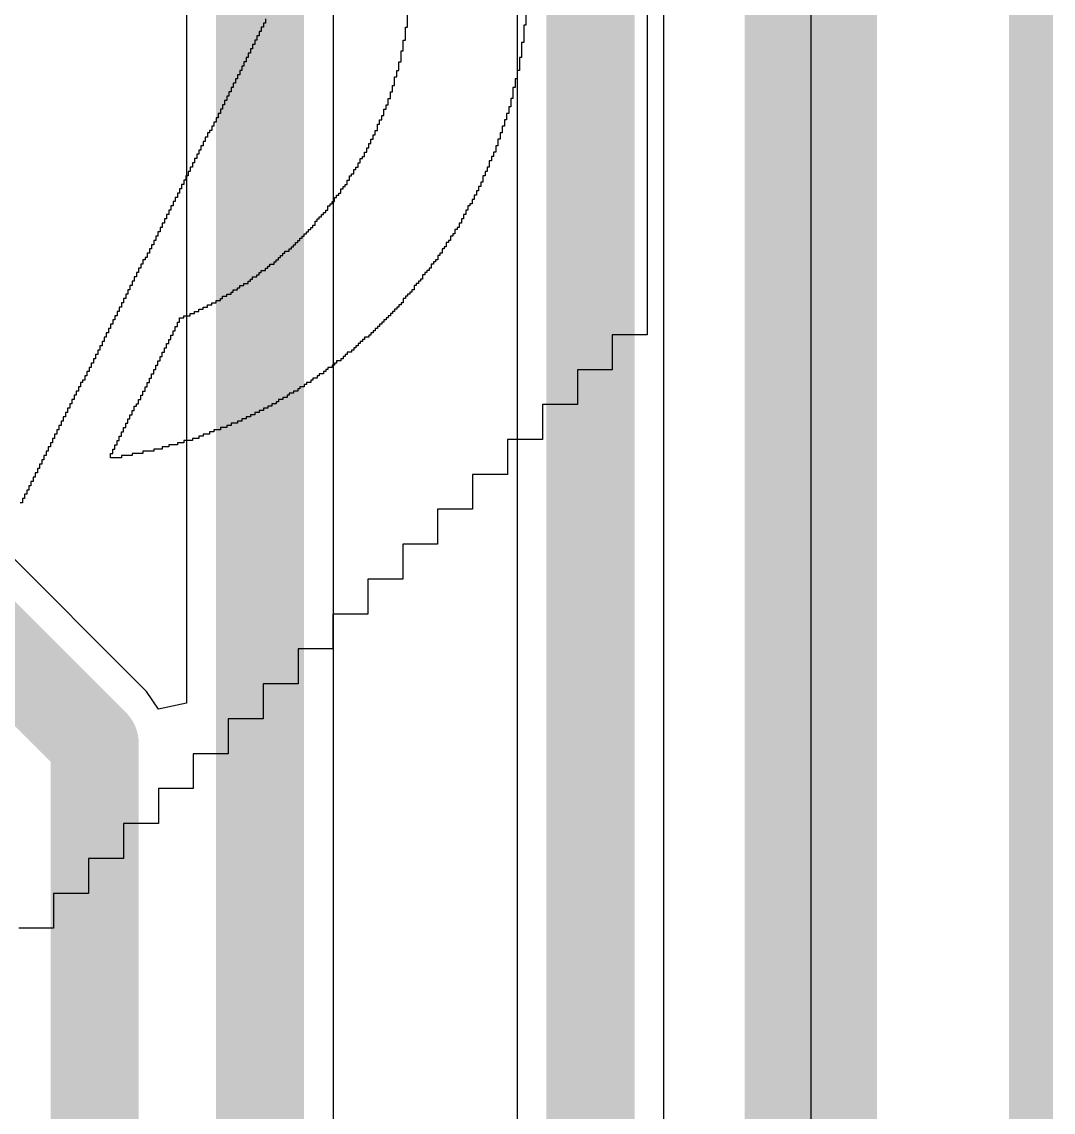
# Model space of a CAD drawing. Header units: inches. Extents: x 1.37 to 7.44, y 1.69 to 5.2.
# Drawn here: x 7.2606 to 7.4449, y 4.3048 to 4.4996 of the extents above; entities that cross this region are included whole.
import ezdxf

# ---------------------------------------------------------------- set-up
doc = ezdxf.new("R2010")
doc.units = ezdxf.units.IN
doc.header["$MEASUREMENT"] = 0
for name, color, linetype in [('Board', 216, 'Continuous'), ('Bottom Layer', 5, 'Continuous'), ('Bottom Overlay', 54, 'Continuous'), ('Top Layer', 1, 'Continuous'), ('Top Overlay', 2, 'Continuous')]:
    doc.layers.add(name, color=color, linetype=linetype)

msp = doc.modelspace()

# ---------------------------------------------------------------- linework, layer by layer
at = {"layer": 'Board'}
msp.add_lwpolyline([(7.44094, 1.69291, 0.00787, 0.00787, 0), (7.44094, 5.19685, 0.00787, 0.00787, 0)], format="xyseb", dxfattribs=at)
at = {"layer": 'Bottom Layer'}
for p, q in [((7.40157, 5.15748), (7.40157, 2.12598)), ((7.37533, 2.83465), (7.37533, 4.84252)), ((7.34908, 4.83708), (7.34908, 2.84008))]:
    msp.add_line(p, q, dxfattribs=at)
msp.add_lwpolyline([(7.3622, 2.83465, 0.01575, 0.01575, 0), (7.3622, 4.84252, 0.01575, 0.01575, 0)], format="xyseb", dxfattribs=at)
at = {"layer": 'Bottom Overlay'}
for p, q in [((7.37233, 4.60589), (7.37233, 4.44372)), ((7.37233, 4.44372), (7.36609, 4.44372)), ((7.36609, 4.44372), (7.36609, 4.43748)), ((7.36609, 4.43748), (7.35986, 4.43748)), ((7.35986, 4.43748), (7.35986, 4.43124)), ((7.35986, 4.43124), (7.35362, 4.43124)), ((7.35362, 4.43124), (7.35362, 4.425)), ((7.35362, 4.425), (7.34738, 4.425)), ((7.34738, 4.425), (7.34738, 4.41876)), ((7.34738, 4.41876), (7.34114, 4.41876)), ((7.34114, 4.41876), (7.34114, 4.41253)), ((7.34114, 4.41253), (7.3349, 4.41253)), ((7.3349, 4.41253), (7.3349, 4.40629)), ((7.3349, 4.40629), (7.32867, 4.40629)), ((7.32867, 4.40629), (7.32867, 4.40005)), ((7.32867, 4.40005), (7.32243, 4.40005)), ((7.32243, 4.40005), (7.32243, 4.39381)), ((7.32243, 4.39381), (7.31619, 4.39381)), ((7.31619, 4.39381), (7.31619, 4.38758)), ((7.31619, 4.38758), (7.30995, 4.38758)), ((7.30995, 4.38758), (7.30995, 4.38134)), ((7.30995, 4.38134), (7.30372, 4.38134)), ((7.30372, 4.38134), (7.30372, 4.3751)), ((7.30372, 4.3751), (7.29748, 4.3751)), ((7.29748, 4.3751), (7.29748, 4.36886)), ((7.29748, 4.36886), (7.29124, 4.36886)), ((7.29124, 4.36886), (7.29124, 4.36263)), ((7.29124, 4.36263), (7.285, 4.36263)), ((7.285, 4.36263), (7.285, 4.35639)), ((7.285, 4.35639), (7.27877, 4.35639)), ((7.27877, 4.35639), (7.27877, 4.35015)), ((7.27877, 4.35015), (7.27253, 4.35015)), ((7.27253, 4.35015), (7.27253, 4.34391)), ((7.27253, 4.34391), (7.26629, 4.34391)), ((7.26629, 4.34391), (7.26629, 4.33768)), ((7.26629, 4.33768), (7.26005, 4.33768))]:
    msp.add_line(p, q, dxfattribs=at)
at = {"layer": 'Top Layer'}
for p, q in [((7.40157, 5.15748), (7.40157, 2.08661)), ((7.31628, 2.92261), (7.31628, 4.88025)), ((7.29002, 4.87482), (7.29002, 4.37791)), ((7.2829, 4.37998), (7.20478, 4.4581)), ((7.28502, 4.37681), (7.2829, 4.37998)), ((7.29002, 4.37791), (7.28502, 4.37681))]:
    msp.add_line(p, q, dxfattribs=at)
for points in [[(7.30315, 2.92261, 0.01575, 0.01575, 0), (7.30315, 4.88025, 0.01575, 0.01575, 0)], [(7.1955, 4.44882, 0.01575, 0.01575, 0), (7.27362, 4.3707, 0.01575, 0.01575, 0)], [(7.27362, 3.81314, 0.01575, 0.01575, 0), (7.27362, 4.3707, 0.01575, 0.01575, 0)]]:
    msp.add_lwpolyline(points, format="xyseb", dxfattribs=at)
msp.add_lwpolyline([(7.26969, 4.3707, 0.00787, 0.00787, 1), (7.27756, 4.3707, 0.00787, 0.00787, 1)], format="xyseb", close=True, dxfattribs=at)
msp.add_lwpolyline([(7.26969, 4.3707, 0.00787, 0.00787, 1), (7.27756, 4.3707, 0.00787, 0.00787, 1)], format="xyseb", close=True, dxfattribs=at)
at = {"layer": 'Top Overlay'}
for p, q in [((7.35067, 4.50557), (7.35067, 4.49903)), ((7.32952, 4.49865), (7.32952, 4.50211)), ((7.30376, 4.49865), (7.30338, 4.49865)), ((7.30338, 4.49865), (7.30338, 4.49788)), ((7.30415, 4.49942), (7.30376, 4.49942)), ((7.30376, 4.49942), (7.30376, 4.49865)), ((7.30415, 4.50018), (7.30415, 4.49942)), ((7.32914, 4.49634), (7.32914, 4.49865)), ((7.32914, 4.49865), (7.32952, 4.49865)), ((7.35067, 4.49903), (7.35029, 4.49903)), ((7.35029, 4.49903), (7.35029, 4.49596)), ((7.303, 4.49711), (7.30261, 4.49711)), ((7.30261, 4.49711), (7.30261, 4.49634)), ((7.30338, 4.49788), (7.303, 4.49788)), ((7.303, 4.49788), (7.303, 4.49711)), ((7.30184, 4.4948), (7.30146, 4.4948)), ((7.30146, 4.4948), (7.30146, 4.49403)), ((7.30223, 4.49557), (7.30184, 4.49557)), ((7.30184, 4.49557), (7.30184, 4.4948)), ((7.30261, 4.49634), (7.30223, 4.49634)), ((7.30223, 4.49634), (7.30223, 4.49557)), ((7.32837, 4.4925), (7.32837, 4.49442)), ((7.32837, 4.49442), (7.32876, 4.49442)), ((7.32876, 4.49442), (7.32876, 4.49634)), ((7.32876, 4.49634), (7.32914, 4.49634)), ((7.35029, 4.49596), (7.3499, 4.49596)), ((7.3499, 4.49596), (7.3499, 4.49326)), ((7.30069, 4.4925), (7.3003, 4.4925)), ((7.3003, 4.4925), (7.3003, 4.49173)), ((7.30107, 4.49326), (7.30069, 4.49326)), ((7.30069, 4.49326), (7.30069, 4.4925)), ((7.30146, 4.49403), (7.30107, 4.49403)), ((7.30107, 4.49403), (7.30107, 4.49326)), ((7.32799, 4.49096), (7.32799, 4.4925)), ((7.32799, 4.4925), (7.32837, 4.4925)), ((7.3499, 4.49326), (7.34952, 4.49326)), ((7.34952, 4.49326), (7.34952, 4.49096)), ((7.29992, 4.49096), (7.29954, 4.49096)), ((7.29954, 4.49096), (7.29954, 4.49019)), ((7.3003, 4.49173), (7.29992, 4.49173)), ((7.29992, 4.49173), (7.29992, 4.49096)), ((7.3276, 4.4898), (7.3276, 4.49096)), ((7.3276, 4.49096), (7.32799, 4.49096)), ((7.34952, 4.49096), (7.34913, 4.49096)), ((7.34913, 4.49096), (7.34913, 4.48942)), ((7.29877, 4.48865), (7.29838, 4.48865)), ((7.29838, 4.48865), (7.29838, 4.48788)), ((7.29915, 4.48942), (7.29877, 4.48942)), ((7.29877, 4.48942), (7.29877, 4.48865)), ((7.29954, 4.49019), (7.29915, 4.49019)), ((7.29915, 4.49019), (7.29915, 4.48942)), ((7.32722, 4.48827), (7.32722, 4.4898)), ((7.32722, 4.4898), (7.3276, 4.4898)), ((7.34913, 4.48942), (7.34875, 4.48942)), ((7.34875, 4.48942), (7.34875, 4.48788)), ((7.298, 4.48711), (7.29761, 4.48711)), ((7.29761, 4.48711), (7.29761, 4.48634)), ((7.29838, 4.48788), (7.298, 4.48788)), ((7.298, 4.48788), (7.298, 4.48711)), ((7.32645, 4.48596), (7.32645, 4.48711)), ((7.32645, 4.48711), (7.32683, 4.48711)), ((7.32683, 4.48711), (7.32683, 4.48827)), ((7.32683, 4.48827), (7.32722, 4.48827)), ((7.34875, 4.48788), (7.34836, 4.48788)), ((7.34836, 4.48788), (7.34836, 4.48596)), ((7.29684, 4.48481), (7.29646, 4.48481)), ((7.29646, 4.48481), (7.29646, 4.48404)), ((7.29723, 4.48557), (7.29684, 4.48557)), ((7.29684, 4.48557), (7.29684, 4.48481)), ((7.29761, 4.48634), (7.29723, 4.48634)), ((7.29723, 4.48634), (7.29723, 4.48557)), ((7.32568, 4.48404), (7.32568, 4.48481)), ((7.32568, 4.48481), (7.32606, 4.48481)), ((7.32606, 4.48481), (7.32606, 4.48596)), ((7.32606, 4.48596), (7.32645, 4.48596)), ((7.34836, 4.48596), (7.34798, 4.48596)), ((7.34798, 4.48596), (7.34798, 4.48442)), ((7.29608, 4.48327), (7.29569, 4.48327)), ((7.29569, 4.48327), (7.29569, 4.4825)), ((7.29646, 4.48404), (7.29608, 4.48404)), ((7.29608, 4.48404), (7.29608, 4.48327)), ((7.32491, 4.48211), (7.32491, 4.48288)), ((7.32491, 4.48288), (7.3253, 4.48288)), ((7.3253, 4.48288), (7.3253, 4.48404)), ((7.3253, 4.48404), (7.32568, 4.48404)), ((7.34759, 4.48327), (7.34721, 4.48327)), ((7.34721, 4.48327), (7.34721, 4.48211)), ((7.34798, 4.48442), (7.34759, 4.48442)), ((7.34759, 4.48442), (7.34759, 4.48327)), ((7.29492, 4.48096), (7.29454, 4.48096)), ((7.29454, 4.48096), (7.29454, 4.48019)), ((7.29531, 4.48173), (7.29492, 4.48173)), ((7.29492, 4.48173), (7.29492, 4.48096)), ((7.29569, 4.4825), (7.29531, 4.4825)), ((7.29531, 4.4825), (7.29531, 4.48173)), ((7.32414, 4.48019), (7.32414, 4.48135)), ((7.32414, 4.48135), (7.32453, 4.48135)), ((7.32453, 4.48135), (7.32453, 4.48211)), ((7.32453, 4.48211), (7.32491, 4.48211)), ((7.34683, 4.48096), (7.34644, 4.48096)), ((7.34644, 4.48096), (7.34644, 4.47981)), ((7.34721, 4.48211), (7.34683, 4.48211)), ((7.34683, 4.48211), (7.34683, 4.48096)), ((7.29377, 4.47904), (7.29338, 4.47904)), ((7.29338, 4.47904), (7.29338, 4.47827)), ((7.29415, 4.47981), (7.29377, 4.47981)), ((7.29377, 4.47981), (7.29377, 4.47904)), ((7.29454, 4.48019), (7.29415, 4.48019)), ((7.29415, 4.48019), (7.29415, 4.47981)), ((7.32337, 4.47865), (7.32337, 4.47942)), ((7.32337, 4.47942), (7.32376, 4.47942)), ((7.32376, 4.47942), (7.32376, 4.48019)), ((7.32376, 4.48019), (7.32414, 4.48019)), ((7.34644, 4.47981), (7.34606, 4.47981)), ((7.34606, 4.47981), (7.34606, 4.47865)), ((7.293, 4.4775), (7.29261, 4.4775)), ((7.29261, 4.4775), (7.29261, 4.47673)), ((7.29338, 4.47827), (7.293, 4.47827)), ((7.293, 4.47827), (7.293, 4.4775)), ((7.32222, 4.47635), (7.32222, 4.47712)), ((7.32222, 4.47712), (7.3226, 4.47712)), ((7.3226, 4.47712), (7.3226, 4.47789)), ((7.3226, 4.47789), (7.32299, 4.47789)), ((7.32299, 4.47789), (7.32299, 4.47865)), ((7.32299, 4.47865), (7.32337, 4.47865)), ((7.34567, 4.4775), (7.34529, 4.4775)), ((7.34529, 4.4775), (7.34529, 4.47635)), ((7.34606, 4.47865), (7.34567, 4.47865)), ((7.34567, 4.47865), (7.34567, 4.4775)), ((7.29185, 4.47519), (7.29146, 4.47519)), ((7.29146, 4.47519), (7.29146, 4.47442)), ((7.29223, 4.47596), (7.29185, 4.47596)), ((7.29185, 4.47596), (7.29185, 4.47519)), ((7.29261, 4.47673), (7.29223, 4.47673)), ((7.29223, 4.47673), (7.29223, 4.47596)), ((7.32107, 4.47442), (7.32107, 4.47519)), ((7.32107, 4.47519), (7.32145, 4.47519)), ((7.32145, 4.47519), (7.32145, 4.47558)), ((7.32145, 4.47558), (7.32184, 4.47558)), ((7.32184, 4.47558), (7.32184, 4.47635)), ((7.32184, 4.47635), (7.32222, 4.47635)), ((7.3449, 4.47558), (7.34452, 4.47558)), ((7.34452, 4.47558), (7.34452, 4.47481)), ((7.34529, 4.47635), (7.3449, 4.47635)), ((7.3449, 4.47635), (7.3449, 4.47558)), ((7.29108, 4.47366), (7.29069, 4.47366)), ((7.29069, 4.47366), (7.29069, 4.47289)), ((7.29146, 4.47442), (7.29108, 4.47442)), ((7.29108, 4.47442), (7.29108, 4.47366)), ((7.31991, 4.4725), (7.31991, 4.47327)), ((7.31991, 4.47327), (7.3203, 4.47327)), ((7.3203, 4.47327), (7.3203, 4.47366)), ((7.3203, 4.47366), (7.32068, 4.47366)), ((7.32068, 4.47366), (7.32068, 4.47442)), ((7.32068, 4.47442), (7.32107, 4.47442)), ((7.34413, 4.47366), (7.34375, 4.47366)), ((7.34375, 4.47366), (7.34375, 4.47289)), ((7.34452, 4.47481), (7.34413, 4.47481)), ((7.34413, 4.47481), (7.34413, 4.47366)), ((7.28992, 4.47135), (7.28954, 4.47135)), ((7.28954, 4.47135), (7.28954, 4.47058)), ((7.29031, 4.47212), (7.28992, 4.47212)), ((7.28992, 4.47212), (7.28992, 4.47135)), ((7.29069, 4.47289), (7.29031, 4.47289)), ((7.29031, 4.47289), (7.29031, 4.47212)), ((7.31876, 4.47058), (7.31876, 4.47135)), ((7.31876, 4.47135), (7.31914, 4.47135)), ((7.31914, 4.47135), (7.31914, 4.47212)), ((7.31914, 4.47212), (7.31953, 4.47212)), ((7.31953, 4.47212), (7.31953, 4.4725)), ((7.31953, 4.4725), (7.31991, 4.4725)), ((7.34337, 4.47212), (7.34298, 4.47212)), ((7.34298, 4.47212), (7.34298, 4.47096)), ((7.34375, 4.47289), (7.34337, 4.47289)), ((7.34337, 4.47289), (7.34337, 4.47212)), ((7.28915, 4.46981), (7.28877, 4.46981)), ((7.28877, 4.46981), (7.28877, 4.46904)), ((7.28954, 4.47058), (7.28915, 4.47058)), ((7.28915, 4.47058), (7.28915, 4.46981)), ((7.31761, 4.46904), (7.31761, 4.46981)), ((7.31761, 4.46981), (7.31799, 4.46981)), ((7.31799, 4.46981), (7.31799, 4.4702)), ((7.31799, 4.4702), (7.31837, 4.4702)), ((7.31837, 4.4702), (7.31837, 4.47058)), ((7.31837, 4.47058), (7.31876, 4.47058)), ((7.34221, 4.46943), (7.34183, 4.46943)), ((7.34183, 4.46943), (7.34183, 4.46866)), ((7.3426, 4.4702), (7.34221, 4.4702)), ((7.34221, 4.4702), (7.34221, 4.46943)), ((7.34298, 4.47096), (7.3426, 4.47096)), ((7.3426, 4.47096), (7.3426, 4.4702)), ((7.288, 4.4675), (7.28762, 4.4675)), ((7.28762, 4.4675), (7.28762, 4.46674)), ((7.28839, 4.46827), (7.288, 4.46827)), ((7.288, 4.46827), (7.288, 4.4675)), ((7.28877, 4.46904), (7.28839, 4.46904)), ((7.28839, 4.46904), (7.28839, 4.46827)), ((7.31607, 4.46712), (7.31607, 4.4675)), ((7.31607, 4.4675), (7.31645, 4.4675)), ((7.31645, 4.4675), (7.31645, 4.46827)), ((7.31645, 4.46827), (7.31684, 4.46827)), ((7.31684, 4.46827), (7.31684, 4.46866)), ((7.31684, 4.46866), (7.31722, 4.46866)), ((7.31722, 4.46866), (7.31722, 4.46904)), ((7.31722, 4.46904), (7.31761, 4.46904)), ((7.34144, 4.46789), (7.34106, 4.46789)), ((7.34106, 4.46789), (7.34106, 4.46712)), ((7.34183, 4.46866), (7.34144, 4.46866)), ((7.34144, 4.46866), (7.34144, 4.46789)), ((7.28685, 4.4652), (7.28646, 4.4652)), ((7.28646, 4.4652), (7.28646, 4.46443)), ((7.28723, 4.46597), (7.28685, 4.46597)), ((7.28685, 4.46597), (7.28685, 4.4652)), ((7.28762, 4.46674), (7.28723, 4.46674)), ((7.28723, 4.46674), (7.28723, 4.46597)), ((7.31415, 4.46481), (7.31415, 4.4652)), ((7.31415, 4.4652), (7.31453, 4.4652)), ((7.31453, 4.4652), (7.31453, 4.46558)), ((7.31453, 4.46558), (7.31491, 4.46558)), ((7.31491, 4.46558), (7.31491, 4.46597)), ((7.31491, 4.46597), (7.3153, 4.46597)), ((7.3153, 4.46597), (7.3153, 4.46674)), ((7.3153, 4.46674), (7.31568, 4.46674)), ((7.31568, 4.46674), (7.31568, 4.46712)), ((7.31568, 4.46712), (7.31607, 4.46712)), ((7.33991, 4.4652), (7.33952, 4.4652)), ((7.33952, 4.4652), (7.33952, 4.46443)), ((7.34029, 4.46597), (7.33991, 4.46597)), ((7.33991, 4.46597), (7.33991, 4.4652)), ((7.34067, 4.46674), (7.34029, 4.46674)), ((7.34029, 4.46674), (7.34029, 4.46597)), ((7.34106, 4.46712), (7.34067, 4.46712)), ((7.34067, 4.46712), (7.34067, 4.46674)), ((7.28608, 4.46366), (7.28569, 4.46366)), ((7.28569, 4.46366), (7.28569, 4.46289)), ((7.28646, 4.46443), (7.28608, 4.46443)), ((7.28608, 4.46443), (7.28608, 4.46366)), ((7.31261, 4.46289), (7.31261, 4.46328)), ((7.31261, 4.46328), (7.31299, 4.46328)), ((7.31299, 4.46328), (7.31299, 4.46404)), ((7.31299, 4.46404), (7.31338, 4.46404)), ((7.31338, 4.46404), (7.31338, 4.46443)), ((7.31338, 4.46443), (7.31376, 4.46443)), ((7.31376, 4.46443), (7.31376, 4.46481)), ((7.31376, 4.46481), (7.31415, 4.46481)), ((7.33914, 4.46366), (7.33875, 4.46366)), ((7.33875, 4.46366), (7.33875, 4.46289)), ((7.33952, 4.46443), (7.33914, 4.46443)), ((7.33914, 4.46443), (7.33914, 4.46366)), ((7.28493, 4.46135), (7.28454, 4.46135)), ((7.28454, 4.46135), (7.28454, 4.46058)), ((7.28531, 4.46212), (7.28493, 4.46212)), ((7.28493, 4.46212), (7.28493, 4.46135)), ((7.28569, 4.46289), (7.28531, 4.46289)), ((7.28531, 4.46289), (7.28531, 4.46212)), ((7.31069, 4.46097), (7.31069, 4.46135)), ((7.31069, 4.46135), (7.31107, 4.46135)), ((7.31107, 4.46135), (7.31107, 4.46174)), ((7.31107, 4.46174), (7.31145, 4.46174)), ((7.31145, 4.46174), (7.31145, 4.46212)), ((7.31145, 4.46212), (7.31184, 4.46212)), ((7.31184, 4.46212), (7.31184, 4.46251)), ((7.31184, 4.46251), (7.31222, 4.46251)), ((7.31222, 4.46251), (7.31222, 4.46289)), ((7.31222, 4.46289), (7.31261, 4.46289)), ((7.3376, 4.46135), (7.33721, 4.46135)), ((7.33721, 4.46135), (7.33721, 4.46058)), ((7.33798, 4.46174), (7.3376, 4.46174)), ((7.3376, 4.46174), (7.3376, 4.46135)), ((7.33837, 4.46251), (7.33798, 4.46251)), ((7.33798, 4.46251), (7.33798, 4.46174)), ((7.33875, 4.46289), (7.33837, 4.46289)), ((7.33837, 4.46289), (7.33837, 4.46251)), ((7.28416, 4.45981), (7.28377, 4.45981)), ((7.28377, 4.45981), (7.28377, 4.45905)), ((7.28454, 4.46058), (7.28416, 4.46058)), ((7.28416, 4.46058), (7.28416, 4.45981)), ((7.30876, 4.45905), (7.30876, 4.45943)), ((7.30876, 4.45943), (7.30915, 4.45943)), ((7.30915, 4.45943), (7.30915, 4.45981)), ((7.30915, 4.45981), (7.30953, 4.45981)), ((7.30953, 4.45981), (7.30953, 4.4602)), ((7.30953, 4.4602), (7.30992, 4.4602)), ((7.30992, 4.4602), (7.30992, 4.46058)), ((7.30992, 4.46058), (7.3103, 4.46058)), ((7.3103, 4.46058), (7.3103, 4.46097)), ((7.3103, 4.46097), (7.31069, 4.46097)), ((7.33645, 4.45943), (7.33606, 4.45943)), ((7.33606, 4.45943), (7.33606, 4.45905)), ((7.33683, 4.4602), (7.33645, 4.4602)), ((7.33645, 4.4602), (7.33645, 4.45943)), ((7.33721, 4.46058), (7.33683, 4.46058)), ((7.33683, 4.46058), (7.33683, 4.4602)), ((7.283, 4.45751), (7.28262, 4.45751)), ((7.28262, 4.45751), (7.28262, 4.45712)), ((7.28339, 4.45828), (7.283, 4.45828)), ((7.283, 4.45828), (7.283, 4.45751)), ((7.28377, 4.45905), (7.28339, 4.45905)), ((7.28339, 4.45905), (7.28339, 4.45828)), ((7.30646, 4.45712), (7.30646, 4.45751)), ((7.30646, 4.45751), (7.30684, 4.45751)), ((7.30684, 4.45751), (7.30684, 4.45789)), ((7.30684, 4.45789), (7.30722, 4.45789)), ((7.30722, 4.45789), (7.30722, 4.45828)), ((7.30722, 4.45828), (7.30761, 4.45828)), ((7.30761, 4.45828), (7.30761, 4.45866)), ((7.30761, 4.45866), (7.30838, 4.45866)), ((7.30838, 4.45866), (7.30838, 4.45905)), ((7.30838, 4.45905), (7.30876, 4.45905)), ((7.33529, 4.45789), (7.33491, 4.45789)), ((7.33491, 4.45789), (7.33491, 4.45712)), ((7.33568, 4.45828), (7.33529, 4.45828)), ((7.33529, 4.45828), (7.33529, 4.45789)), ((7.33606, 4.45905), (7.33568, 4.45905)), ((7.33568, 4.45905), (7.33568, 4.45828)), ((7.28185, 4.45559), (7.28147, 4.45559)), ((7.28147, 4.45559), (7.28147, 4.45482)), ((7.28223, 4.45635), (7.28185, 4.45635)), ((7.28185, 4.45635), (7.28185, 4.45559)), ((7.28262, 4.45712), (7.28223, 4.45712)), ((7.28223, 4.45712), (7.28223, 4.45635)), ((7.30415, 4.4552), (7.30415, 4.45559)), ((7.30415, 4.45559), (7.30453, 4.45559)), ((7.30453, 4.45559), (7.30453, 4.45597)), ((7.30453, 4.45597), (7.30492, 4.45597)), ((7.30492, 4.45597), (7.30492, 4.45635)), ((7.30492, 4.45635), (7.30569, 4.45635)), ((7.30569, 4.45635), (7.30569, 4.45674)), ((7.30569, 4.45674), (7.30607, 4.45674)), ((7.30607, 4.45674), (7.30607, 4.45712)), ((7.30607, 4.45712), (7.30646, 4.45712)), ((7.33375, 4.45559), (7.33337, 4.45559)), ((7.33337, 4.45559), (7.33337, 4.4552)), ((7.33414, 4.45635), (7.33375, 4.45635)), ((7.33375, 4.45635), (7.33375, 4.45559)), ((7.33452, 4.45674), (7.33414, 4.45674)), ((7.33414, 4.45674), (7.33414, 4.45635)), ((7.33491, 4.45712), (7.33452, 4.45712)), ((7.33452, 4.45712), (7.33452, 4.45674)), ((7.28108, 4.45405), (7.2807, 4.45405)), ((7.2807, 4.45405), (7.2807, 4.45328)), ((7.28147, 4.45482), (7.28108, 4.45482)), ((7.28108, 4.45482), (7.28108, 4.45405)), ((7.30146, 4.45328), (7.30146, 4.45366)), ((7.30146, 4.45366), (7.30184, 4.45366)), ((7.30184, 4.45366), (7.30184, 4.45405)), ((7.30184, 4.45405), (7.30261, 4.45405)), ((7.30261, 4.45405), (7.30261, 4.45443)), ((7.30261, 4.45443), (7.303, 4.45443)), ((7.303, 4.45443), (7.303, 4.45482)), ((7.303, 4.45482), (7.30338, 4.45482)), ((7.30338, 4.45482), (7.30338, 4.4552)), ((7.30338, 4.4552), (7.30415, 4.4552)), ((7.33222, 4.45366), (7.33183, 4.45366)), ((7.33183, 4.45366), (7.33183, 4.45328)), ((7.3326, 4.45443), (7.33222, 4.45443)), ((7.33222, 4.45443), (7.33222, 4.45366)), ((7.33298, 4.45482), (7.3326, 4.45482)), ((7.3326, 4.45482), (7.3326, 4.45443)), ((7.33337, 4.4552), (7.33298, 4.4552)), ((7.33298, 4.4552), (7.33298, 4.45482)), ((7.27993, 4.45174), (7.27954, 4.45174)), ((7.27954, 4.45174), (7.27954, 4.45097)), ((7.28031, 4.45251), (7.27993, 4.45251)), ((7.27993, 4.45251), (7.27993, 4.45174)), ((7.2807, 4.45328), (7.28031, 4.45328)), ((7.28031, 4.45328), (7.28031, 4.45251)), ((7.29838, 4.45136), (7.29838, 4.45174)), ((7.29838, 4.45174), (7.29915, 4.45174)), ((7.29915, 4.45174), (7.29915, 4.45213)), ((7.29915, 4.45213), (7.29954, 4.45213)), ((7.29954, 4.45213), (7.29954, 4.45251)), ((7.29954, 4.45251), (7.3003, 4.45251)), ((7.3003, 4.45251), (7.3003, 4.45289)), ((7.3003, 4.45289), (7.30107, 4.45289)), ((7.30107, 4.45289), (7.30107, 4.45328)), ((7.30107, 4.45328), (7.30146, 4.45328)), ((7.33068, 4.45174), (7.33029, 4.45174)), ((7.33029, 4.45174), (7.33029, 4.45136)), ((7.33106, 4.45251), (7.33068, 4.45251)), ((7.33068, 4.45251), (7.33068, 4.45174)), ((7.33145, 4.45289), (7.33106, 4.45289)), ((7.33106, 4.45289), (7.33106, 4.45251)), ((7.33183, 4.45328), (7.33145, 4.45328)), ((7.33145, 4.45328), (7.33145, 4.45289)), ((7.27916, 4.4502), (7.27877, 4.4502)), ((7.27877, 4.4502), (7.27877, 4.44943)), ((7.27954, 4.45097), (7.27916, 4.45097)), ((7.27916, 4.45097), (7.27916, 4.4502)), ((7.29531, 4.44943), (7.29531, 4.44982)), ((7.29531, 4.44982), (7.29608, 4.44982)), ((7.29608, 4.44982), (7.29608, 4.4502)), ((7.29608, 4.4502), (7.29646, 4.4502)), ((7.29646, 4.4502), (7.29646, 4.45059)), ((7.29646, 4.45059), (7.29723, 4.45059)), ((7.29723, 4.45059), (7.29723, 4.45097)), ((7.29723, 4.45097), (7.298, 4.45097)), ((7.298, 4.45097), (7.298, 4.45136)), ((7.298, 4.45136), (7.29838, 4.45136)), ((7.32914, 4.4502), (7.32876, 4.4502)), ((7.32876, 4.4502), (7.32876, 4.44943)), ((7.32952, 4.45059), (7.32914, 4.45059)), ((7.32914, 4.45059), (7.32914, 4.4502)), ((7.32991, 4.45097), (7.32952, 4.45097)), ((7.32952, 4.45097), (7.32952, 4.45059)), ((7.33029, 4.45136), (7.32991, 4.45136)), ((7.32991, 4.45136), (7.32991, 4.45097)), ((7.27801, 4.4479), (7.27762, 4.4479)), ((7.27762, 4.4479), (7.27762, 4.44713)), ((7.27839, 4.44867), (7.27801, 4.44867)), ((7.27801, 4.44867), (7.27801, 4.4479)), ((7.27877, 4.44943), (7.27839, 4.44943)), ((7.27839, 4.44943), (7.27839, 4.44867)), ((7.29146, 4.44751), (7.29146, 4.4479)), ((7.29146, 4.4479), (7.29223, 4.4479)), ((7.29223, 4.4479), (7.29223, 4.44828)), ((7.29223, 4.44828), (7.293, 4.44828)), ((7.293, 4.44828), (7.293, 4.44867)), ((7.293, 4.44867), (7.29377, 4.44867)), ((7.29377, 4.44867), (7.29377, 4.44905)), ((7.29377, 4.44905), (7.29454, 4.44905)), ((7.29454, 4.44905), (7.29454, 4.44943)), ((7.29454, 4.44943), (7.29531, 4.44943)), ((7.32722, 4.4479), (7.32683, 4.4479)), ((7.32683, 4.4479), (7.32683, 4.44751)), ((7.3276, 4.44828), (7.32722, 4.44828)), ((7.32722, 4.44828), (7.32722, 4.4479)), ((7.32799, 4.44867), (7.3276, 4.44867)), ((7.3276, 4.44867), (7.3276, 4.44828)), ((7.32837, 4.44905), (7.32799, 4.44905)), ((7.32799, 4.44905), (7.32799, 4.44867)), ((7.32876, 4.44943), (7.32837, 4.44943)), ((7.32837, 4.44943), (7.32837, 4.44905)), ((7.27724, 4.44636), (7.27685, 4.44636)), ((7.27685, 4.44636), (7.27685, 4.44559)), ((7.27762, 4.44713), (7.27724, 4.44713)), ((7.27724, 4.44713), (7.27724, 4.44636)), ((7.28839, 4.4452), (7.28839, 4.44597)), ((7.28839, 4.44597), (7.28877, 4.44597)), ((7.28877, 4.44597), (7.28877, 4.44674)), ((7.28877, 4.44674), (7.28954, 4.44674)), ((7.28954, 4.44674), (7.28954, 4.44713)), ((7.28954, 4.44713), (7.29069, 4.44713)), ((7.29069, 4.44713), (7.29069, 4.44751)), ((7.29069, 4.44751), (7.29146, 4.44751)), ((7.3253, 4.44597), (7.32491, 4.44597)), ((7.32491, 4.44597), (7.32491, 4.44559)), ((7.32568, 4.44636), (7.3253, 4.44636)), ((7.3253, 4.44636), (7.3253, 4.44597)), ((7.32606, 4.44674), (7.32568, 4.44674)), ((7.32568, 4.44674), (7.32568, 4.44636)), ((7.32645, 4.44713), (7.32606, 4.44713)), ((7.32606, 4.44713), (7.32606, 4.44674)), ((7.32683, 4.44751), (7.32645, 4.44751)), ((7.32645, 4.44751), (7.32645, 4.44713)), ((7.27608, 4.44405), (7.2757, 4.44405)), ((7.2757, 4.44405), (7.2757, 4.44328)), ((7.27647, 4.44482), (7.27608, 4.44482)), ((7.27608, 4.44482), (7.27608, 4.44405)), ((7.27685, 4.44559), (7.27647, 4.44559)), ((7.27647, 4.44559), (7.27647, 4.44482)), ((7.28762, 4.44367), (7.28762, 4.44444)), ((7.28762, 4.44444), (7.288, 4.44444)), ((7.288, 4.44444), (7.288, 4.4452)), ((7.288, 4.4452), (7.28839, 4.4452)), ((7.32337, 4.44405), (7.32299, 4.44405)), ((7.32299, 4.44405), (7.32299, 4.44367)), ((7.32376, 4.44444), (7.32337, 4.44444)), ((7.32337, 4.44444), (7.32337, 4.44405)), ((7.32414, 4.44482), (7.32376, 4.44482)), ((7.32376, 4.44482), (7.32376, 4.44444)), ((7.32453, 4.4452), (7.32414, 4.4452)), ((7.32414, 4.4452), (7.32414, 4.44482)), ((7.32491, 4.44559), (7.32453, 4.44559)), ((7.32453, 4.44559), (7.32453, 4.4452)), ((7.27531, 4.44251), (7.27493, 4.44251)), ((7.27493, 4.44251), (7.27493, 4.44174)), ((7.2757, 4.44328), (7.27531, 4.44328)), ((7.27531, 4.44328), (7.27531, 4.44251)), ((7.28646, 4.44136), (7.28646, 4.44213)), ((7.28646, 4.44213), (7.28685, 4.44213)), ((7.28685, 4.44213), (7.28685, 4.4429)), ((7.28685, 4.4429), (7.28723, 4.4429)), ((7.28723, 4.4429), (7.28723, 4.44367)), ((7.28723, 4.44367), (7.28762, 4.44367)), ((7.32107, 4.44213), (7.32068, 4.44213)), ((7.32068, 4.44213), (7.32068, 4.44174)), ((7.32145, 4.44251), (7.32107, 4.44251)), ((7.32107, 4.44251), (7.32107, 4.44213)), ((7.32184, 4.4429), (7.32145, 4.4429)), ((7.32145, 4.4429), (7.32145, 4.44251)), ((7.3226, 4.44328), (7.32184, 4.44328)), ((7.32184, 4.44328), (7.32184, 4.4429)), ((7.32299, 4.44367), (7.3226, 4.44367)), ((7.3226, 4.44367), (7.3226, 4.44328)), ((7.27416, 4.44021), (7.27378, 4.44021)), ((7.27378, 4.44021), (7.27378, 4.43944)), ((7.27454, 4.44098), (7.27416, 4.44098)), ((7.27416, 4.44098), (7.27416, 4.44021)), ((7.27493, 4.44174), (7.27454, 4.44174)), ((7.27454, 4.44174), (7.27454, 4.44098)), ((7.28569, 4.43982), (7.28569, 4.44059)), ((7.28569, 4.44059), (7.28608, 4.44059)), ((7.28608, 4.44059), (7.28608, 4.44136)), ((7.28608, 4.44136), (7.28646, 4.44136)), ((7.31876, 4.44021), (7.31837, 4.44021)), ((7.31837, 4.44021), (7.31837, 4.43982)), ((7.31953, 4.44059), (7.31876, 4.44059)), ((7.31876, 4.44059), (7.31876, 4.44021)), ((7.31991, 4.44098), (7.31953, 4.44098)), ((7.31953, 4.44098), (7.31953, 4.44059)), ((7.3203, 4.44136), (7.31991, 4.44136)), ((7.31991, 4.44136), (7.31991, 4.44098)), ((7.32068, 4.44174), (7.3203, 4.44174)), ((7.3203, 4.44174), (7.3203, 4.44136)), ((7.27339, 4.43867), (7.27301, 4.43867)), ((7.27301, 4.43867), (7.27301, 4.4379)), ((7.27378, 4.43944), (7.27339, 4.43944)), ((7.27339, 4.43944), (7.27339, 4.43867)), ((7.28454, 4.43752), (7.28454, 4.43828)), ((7.28454, 4.43828), (7.28493, 4.43828)), ((7.28493, 4.43828), (7.28493, 4.43905)), ((7.28493, 4.43905), (7.28531, 4.43905)), ((7.28531, 4.43905), (7.28531, 4.43982)), ((7.28531, 4.43982), (7.28569, 4.43982)), ((7.31645, 4.43828), (7.31607, 4.43828)), ((7.31607, 4.43828), (7.31607, 4.4379)), ((7.31684, 4.43867), (7.31645, 4.43867)), ((7.31645, 4.43867), (7.31645, 4.43828)), ((7.31761, 4.43905), (7.31684, 4.43905)), ((7.31684, 4.43905), (7.31684, 4.43867)), ((7.31799, 4.43944), (7.31761, 4.43944)), ((7.31761, 4.43944), (7.31761, 4.43905)), ((7.31837, 4.43982), (7.31799, 4.43982)), ((7.31799, 4.43982), (7.31799, 4.43944)), ((7.27224, 4.43636), (7.27185, 4.43636)), ((7.27185, 4.43636), (7.27185, 4.43559)), ((7.27262, 4.43713), (7.27224, 4.43713)), ((7.27224, 4.43713), (7.27224, 4.43636)), ((7.27301, 4.4379), (7.27262, 4.4379)), ((7.27262, 4.4379), (7.27262, 4.43713)), ((7.28339, 4.43521), (7.28339, 4.43598)), ((7.28339, 4.43598), (7.28377, 4.43598)), ((7.28377, 4.43598), (7.28377, 4.43675)), ((7.28377, 4.43675), (7.28416, 4.43675)), ((7.28416, 4.43675), (7.28416, 4.43752)), ((7.28416, 4.43752), (7.28454, 4.43752)), ((7.31338, 4.43598), (7.31261, 4.43598)), ((7.31261, 4.43598), (7.31261, 4.43559)), ((7.31376, 4.43636), (7.31338, 4.43636)), ((7.31338, 4.43636), (7.31338, 4.43598)), ((7.31453, 4.43675), (7.31376, 4.43675)), ((7.31376, 4.43675), (7.31376, 4.43636)), ((7.31491, 4.43713), (7.31453, 4.43713)), ((7.31453, 4.43713), (7.31453, 4.43675)), ((7.3153, 4.43752), (7.31491, 4.43752)), ((7.31491, 4.43752), (7.31491, 4.43713)), ((7.31607, 4.4379), (7.3153, 4.4379)), ((7.3153, 4.4379), (7.3153, 4.43752)), ((7.27108, 4.43444), (7.2707, 4.43444)), ((7.2707, 4.43444), (7.2707, 4.43367)), ((7.27147, 4.43521), (7.27108, 4.43521)), ((7.27108, 4.43521), (7.27108, 4.43444)), ((7.27185, 4.43559), (7.27147, 4.43559)), ((7.27147, 4.43559), (7.27147, 4.43521)), ((7.28262, 4.43367), (7.28262, 4.43444)), ((7.28262, 4.43444), (7.283, 4.43444)), ((7.283, 4.43444), (7.283, 4.43521)), ((7.283, 4.43521), (7.28339, 4.43521)), ((7.3103, 4.43406), (7.30992, 4.43406)), ((7.30992, 4.43406), (7.30992, 4.43367)), ((7.31107, 4.43444), (7.3103, 4.43444)), ((7.3103, 4.43444), (7.3103, 4.43406)), ((7.31145, 4.43482), (7.31107, 4.43482)), ((7.31107, 4.43482), (7.31107, 4.43444)), ((7.31222, 4.43521), (7.31145, 4.43521)), ((7.31145, 4.43521), (7.31145, 4.43482)), ((7.31261, 4.43559), (7.31222, 4.43559)), ((7.31222, 4.43559), (7.31222, 4.43521)), ((7.26993, 4.43213), (7.26955, 4.43213)), ((7.26955, 4.43213), (7.26955, 4.43136)), ((7.27032, 4.4329), (7.26993, 4.4329)), ((7.26993, 4.4329), (7.26993, 4.43213)), ((7.2707, 4.43367), (7.27032, 4.43367)), ((7.27032, 4.43367), (7.27032, 4.4329)), ((7.28147, 4.43136), (7.28147, 4.43213)), ((7.28147, 4.43213), (7.28185, 4.43213)), ((7.28185, 4.43213), (7.28185, 4.4329)), ((7.28185, 4.4329), (7.28223, 4.4329)), ((7.28223, 4.4329), (7.28223, 4.43367)), ((7.28223, 4.43367), (7.28262, 4.43367)), ((7.30722, 4.43213), (7.30646, 4.43213)), ((7.30646, 4.43213), (7.30646, 4.43175)), ((7.30799, 4.43252), (7.30722, 4.43252)), ((7.30722, 4.43252), (7.30722, 4.43213)), ((7.30838, 4.4329), (7.30799, 4.4329)), ((7.30799, 4.4329), (7.30799, 4.43252)), ((7.30915, 4.43329), (7.30838, 4.43329)), ((7.30838, 4.43329), (7.30838, 4.4329)), ((7.30992, 4.43367), (7.30915, 4.43367)), ((7.30915, 4.43367), (7.30915, 4.43329)), ((7.26916, 4.43059), (7.26878, 4.43059)), ((7.26878, 4.43059), (7.26878, 4.42983)), ((7.26955, 4.43136), (7.26916, 4.43136)), ((7.26916, 4.43136), (7.26916, 4.43059)), ((7.28031, 4.42944), (7.28031, 4.43021)), ((7.28031, 4.43021), (7.2807, 4.43021)), ((7.2807, 4.43021), (7.2807, 4.43098)), ((7.2807, 4.43098), (7.28108, 4.43098)), ((7.28108, 4.43098), (7.28108, 4.43136)), ((7.28108, 4.43136), (7.28147, 4.43136)), ((7.30376, 4.43021), (7.303, 4.43021)), ((7.303, 4.43021), (7.303, 4.42983)), ((7.30453, 4.43059), (7.30376, 4.43059)), ((7.30376, 4.43059), (7.30376, 4.43021)), ((7.3053, 4.43098), (7.30453, 4.43098)), ((7.30453, 4.43098), (7.30453, 4.43059)), ((7.30607, 4.43136), (7.3053, 4.43136)), ((7.3053, 4.43136), (7.3053, 4.43098)), ((7.30646, 4.43175), (7.30607, 4.43175)), ((7.30607, 4.43175), (7.30607, 4.43136)), ((7.26801, 4.42829), (7.26762, 4.42829)), ((7.26762, 4.42829), (7.26762, 4.42752)), ((7.26839, 4.42906), (7.26801, 4.42906)), ((7.26801, 4.42906), (7.26801, 4.42829)), ((7.26878, 4.42983), (7.26839, 4.42983)), ((7.26839, 4.42983), (7.26839, 4.42906)), ((7.27954, 4.4279), (7.27954, 4.42867)), ((7.27954, 4.42867), (7.27993, 4.42867)), ((7.27993, 4.42867), (7.27993, 4.42944)), ((7.27993, 4.42944), (7.28031, 4.42944)), ((7.29992, 4.42829), (7.29915, 4.42829)), ((7.29915, 4.42829), (7.29915, 4.4279)), ((7.30069, 4.42867), (7.29992, 4.42867)), ((7.29992, 4.42867), (7.29992, 4.42829)), ((7.30146, 4.42906), (7.30069, 4.42906)), ((7.30069, 4.42906), (7.30069, 4.42867)), ((7.30223, 4.42944), (7.30146, 4.42944)), ((7.30146, 4.42944), (7.30146, 4.42906)), ((7.303, 4.42983), (7.30223, 4.42983)), ((7.30223, 4.42983), (7.30223, 4.42944)), ((7.26724, 4.42675), (7.26686, 4.42675)), ((7.26686, 4.42675), (7.26686, 4.42598)), ((7.26762, 4.42752), (7.26724, 4.42752)), ((7.26724, 4.42752), (7.26724, 4.42675)), ((7.27839, 4.4256), (7.27839, 4.42637)), ((7.27839, 4.42637), (7.27877, 4.42637)), ((7.27877, 4.42637), (7.27877, 4.42713)), ((7.27877, 4.42713), (7.27916, 4.42713)), ((7.27916, 4.42713), (7.27916, 4.4279)), ((7.27916, 4.4279), (7.27954, 4.4279)), ((7.29492, 4.42637), (7.29415, 4.42637)), ((7.29415, 4.42637), (7.29415, 4.42598)), ((7.29608, 4.42675), (7.29492, 4.42675)), ((7.29492, 4.42675), (7.29492, 4.42637)), ((7.29723, 4.42713), (7.29608, 4.42713)), ((7.29608, 4.42713), (7.29608, 4.42675)), ((7.298, 4.42752), (7.29723, 4.42752)), ((7.29723, 4.42752), (7.29723, 4.42713)), ((7.29915, 4.4279), (7.298, 4.4279)), ((7.298, 4.4279), (7.298, 4.42752)), ((7.26609, 4.42444), (7.2657, 4.42444)), ((7.2657, 4.42444), (7.2657, 4.42367)), ((7.26647, 4.42521), (7.26609, 4.42521)), ((7.26609, 4.42521), (7.26609, 4.42444)), ((7.26686, 4.42598), (7.26647, 4.42598)), ((7.26647, 4.42598), (7.26647, 4.42521)), ((7.27762, 4.42406), (7.27762, 4.42483)), ((7.27762, 4.42483), (7.27801, 4.42483)), ((7.27801, 4.42483), (7.27801, 4.4256)), ((7.27801, 4.4256), (7.27839, 4.4256)), ((7.28954, 4.42444), (7.28839, 4.42444)), ((7.28839, 4.42444), (7.28839, 4.42406)), ((7.29108, 4.42483), (7.28954, 4.42483)), ((7.28954, 4.42483), (7.28954, 4.42444)), ((7.29223, 4.42521), (7.29108, 4.42521)), ((7.29108, 4.42521), (7.29108, 4.42483)), ((7.293, 4.4256), (7.29223, 4.4256)), ((7.29223, 4.4256), (7.29223, 4.42521)), ((7.29415, 4.42598), (7.293, 4.42598)), ((7.293, 4.42598), (7.293, 4.4256)), ((7.26532, 4.42291), (7.26493, 4.42291)), ((7.26493, 4.42291), (7.26493, 4.42214)), ((7.2657, 4.42367), (7.26532, 4.42367)), ((7.26532, 4.42367), (7.26532, 4.42291)), ((7.27647, 4.42175), (7.27647, 4.42252)), ((7.27647, 4.42252), (7.27685, 4.42252)), ((7.27685, 4.42252), (7.27685, 4.42329)), ((7.27685, 4.42329), (7.27724, 4.42329)), ((7.27724, 4.42329), (7.27724, 4.42406)), ((7.27724, 4.42406), (7.27762, 4.42406)), ((7.28223, 4.42252), (7.28031, 4.42252)), ((7.28031, 4.42252), (7.28031, 4.42214)), ((7.28416, 4.42291), (7.28223, 4.42291)), ((7.28223, 4.42291), (7.28223, 4.42252)), ((7.28569, 4.42329), (7.28416, 4.42329)), ((7.28416, 4.42329), (7.28416, 4.42291)), ((7.28685, 4.42367), (7.28569, 4.42367)), ((7.28569, 4.42367), (7.28569, 4.42329)), ((7.28839, 4.42406), (7.28685, 4.42406)), ((7.28685, 4.42406), (7.28685, 4.42367)), ((7.26416, 4.4206), (7.26378, 4.4206)), ((7.26378, 4.4206), (7.26378, 4.41983)), ((7.26455, 4.42137), (7.26416, 4.42137)), ((7.26416, 4.42137), (7.26416, 4.4206)), ((7.26493, 4.42214), (7.26455, 4.42214)), ((7.26455, 4.42214), (7.26455, 4.42137)), ((7.27762, 4.42175), (7.27647, 4.42175)), ((7.27801, 4.42175), (7.27762, 4.42175)), ((7.27839, 4.42175), (7.27801, 4.42175)), ((7.28031, 4.42214), (7.27839, 4.42214)), ((7.27839, 4.42214), (7.27839, 4.42175)), ((7.2634, 4.41906), (7.26301, 4.41906)), ((7.26301, 4.41906), (7.26301, 4.41829)), ((7.26378, 4.41983), (7.2634, 4.41983)), ((7.2634, 4.41983), (7.2634, 4.41906)), ((7.26224, 4.41675), (7.26186, 4.41675)), ((7.26186, 4.41675), (7.26186, 4.41598)), ((7.26263, 4.41752), (7.26224, 4.41752)), ((7.26224, 4.41752), (7.26224, 4.41675)), ((7.26301, 4.41829), (7.26263, 4.41829)), ((7.26263, 4.41829), (7.26263, 4.41752)), ((7.26147, 4.41522), (7.26109, 4.41522)), ((7.26109, 4.41522), (7.26109, 4.41445)), ((7.26186, 4.41598), (7.26147, 4.41598)), ((7.26147, 4.41598), (7.26147, 4.41522)), ((7.2607, 4.41368), (7.26032, 4.41368)), ((7.26109, 4.41445), (7.2607, 4.41445)), ((7.2607, 4.41445), (7.2607, 4.41368))]:
    msp.add_line(p, q, dxfattribs=at)
msp.add_lwpolyline([(7.40157, 1.73228, 0.02362, 0.02362, 0), (7.40157, 5.15748, 0.02362, 0.02362, 0)], format="xyseb", dxfattribs=at)

doc.saveas('drawing.dxf')
